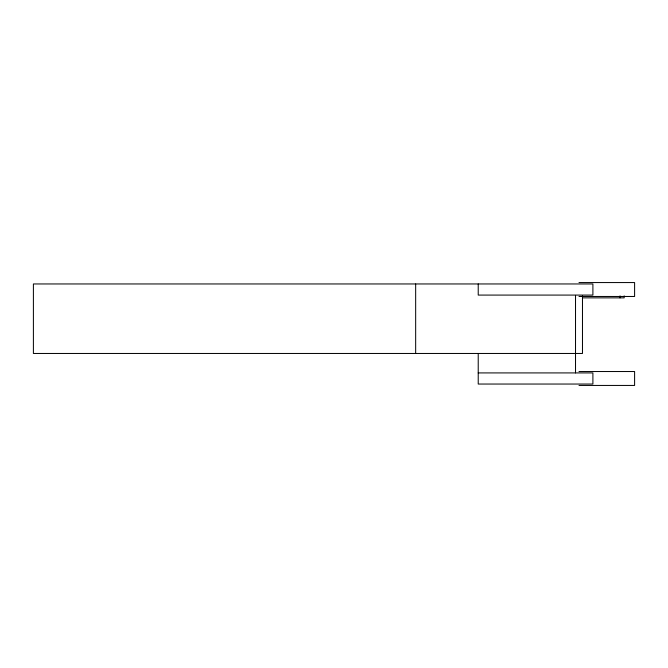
<?xml version="1.0" encoding="UTF-8"?>
<svg xmlns="http://www.w3.org/2000/svg" width="668" height="668" viewBox="0 0 668 668"><rect width="100%" height="100%" fill="white"/><g stroke="black" fill="none" stroke-linecap="round" stroke-linejoin="round"><path stroke-width="1" d="M578.997 282.564L634.6 282.564L634.6 296.467L578.997 296.467M582.471 297.861L624.171 297.861L624.171 295.874M578.997 371.533L634.6 371.533L634.6 385.436L578.997 385.436M478.221 372.919L592.9 372.919L592.9 384.042L478.221 384.042L478.221 353.464M620.029 295.874L620.029 297.861M582.471 295.874L582.471 353.464L33.4 353.464L33.4 283.958L592.9 283.958L592.9 295.081L478.221 295.081L478.221 283.958M575.524 295.373L575.524 372.919M415.663 283.958L415.663 353.464"/></g></svg>
